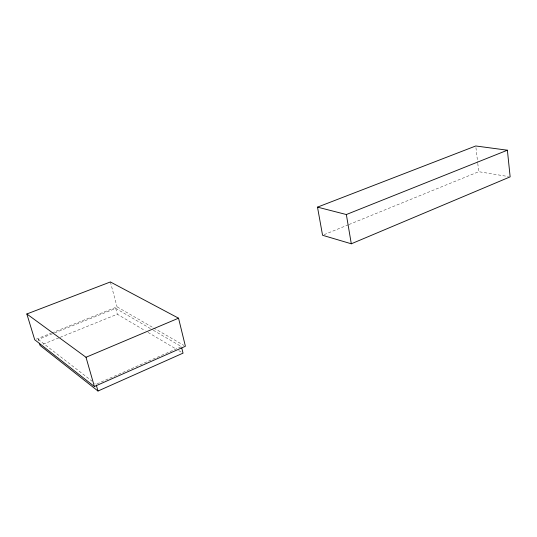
<?xml version="1.0" encoding="UTF-8"?>
<svg xmlns="http://www.w3.org/2000/svg" width="537" height="537" viewBox="0 0 537 537"><rect width="100%" height="100%" fill="white"/><g stroke="black" fill="none" stroke-linecap="round" stroke-linejoin="round"><path stroke-width="0.4" stroke-dasharray="2.69 2.01" d="M324.12 234.649L348.204 224.842M348.983 224.526L478.736 171.692L508.499 176.579M43.175 344.204L59.392 337.645M60.164 337.33L117.314 314.219L145.171 330.718M36.288 339.142L51.042 333.242M51.821 332.933L117.059 306.842L153.032 327.597M38.718 340.948L38.261 339.444L53.754 333.235M54.532 332.927L115.75 308.406L152.555 329.819M153.75 328.013L183.969 345.439M153.28 330.242L181.425 346.613L96.056 384.264L94.74 383.243M148.031 332.41L175.888 348.909M178.747 350.601L183.03 353.138M38.261 339.444L92.116 381.21M110.38 281.959L117.059 306.842M115.75 308.406L117.314 314.219M475.95 147.635L477.682 162.563M477.776 163.396L478.736 171.692"/><path stroke-width="0.81" d="M39.402 343.197L40.087 345.452L97.989 391.023L183.03 353.138L181.781 348.063M94.384 386.492L185.406 346.271L178.539 318.186L110.38 281.959L26.85 313.977L34.73 339.767L94.384 386.492L86.007 357.273L26.85 313.977M86.007 357.273L178.539 318.186M351.299 243.791L510.15 176.854L507.384 150.206L475.762 145.977L317.501 207.134L322.562 235.28L351.299 243.791L346.345 214.532L317.501 207.134M346.345 214.532L507.384 150.206M96.271 385.016L97.989 391.023"/></g></svg>
